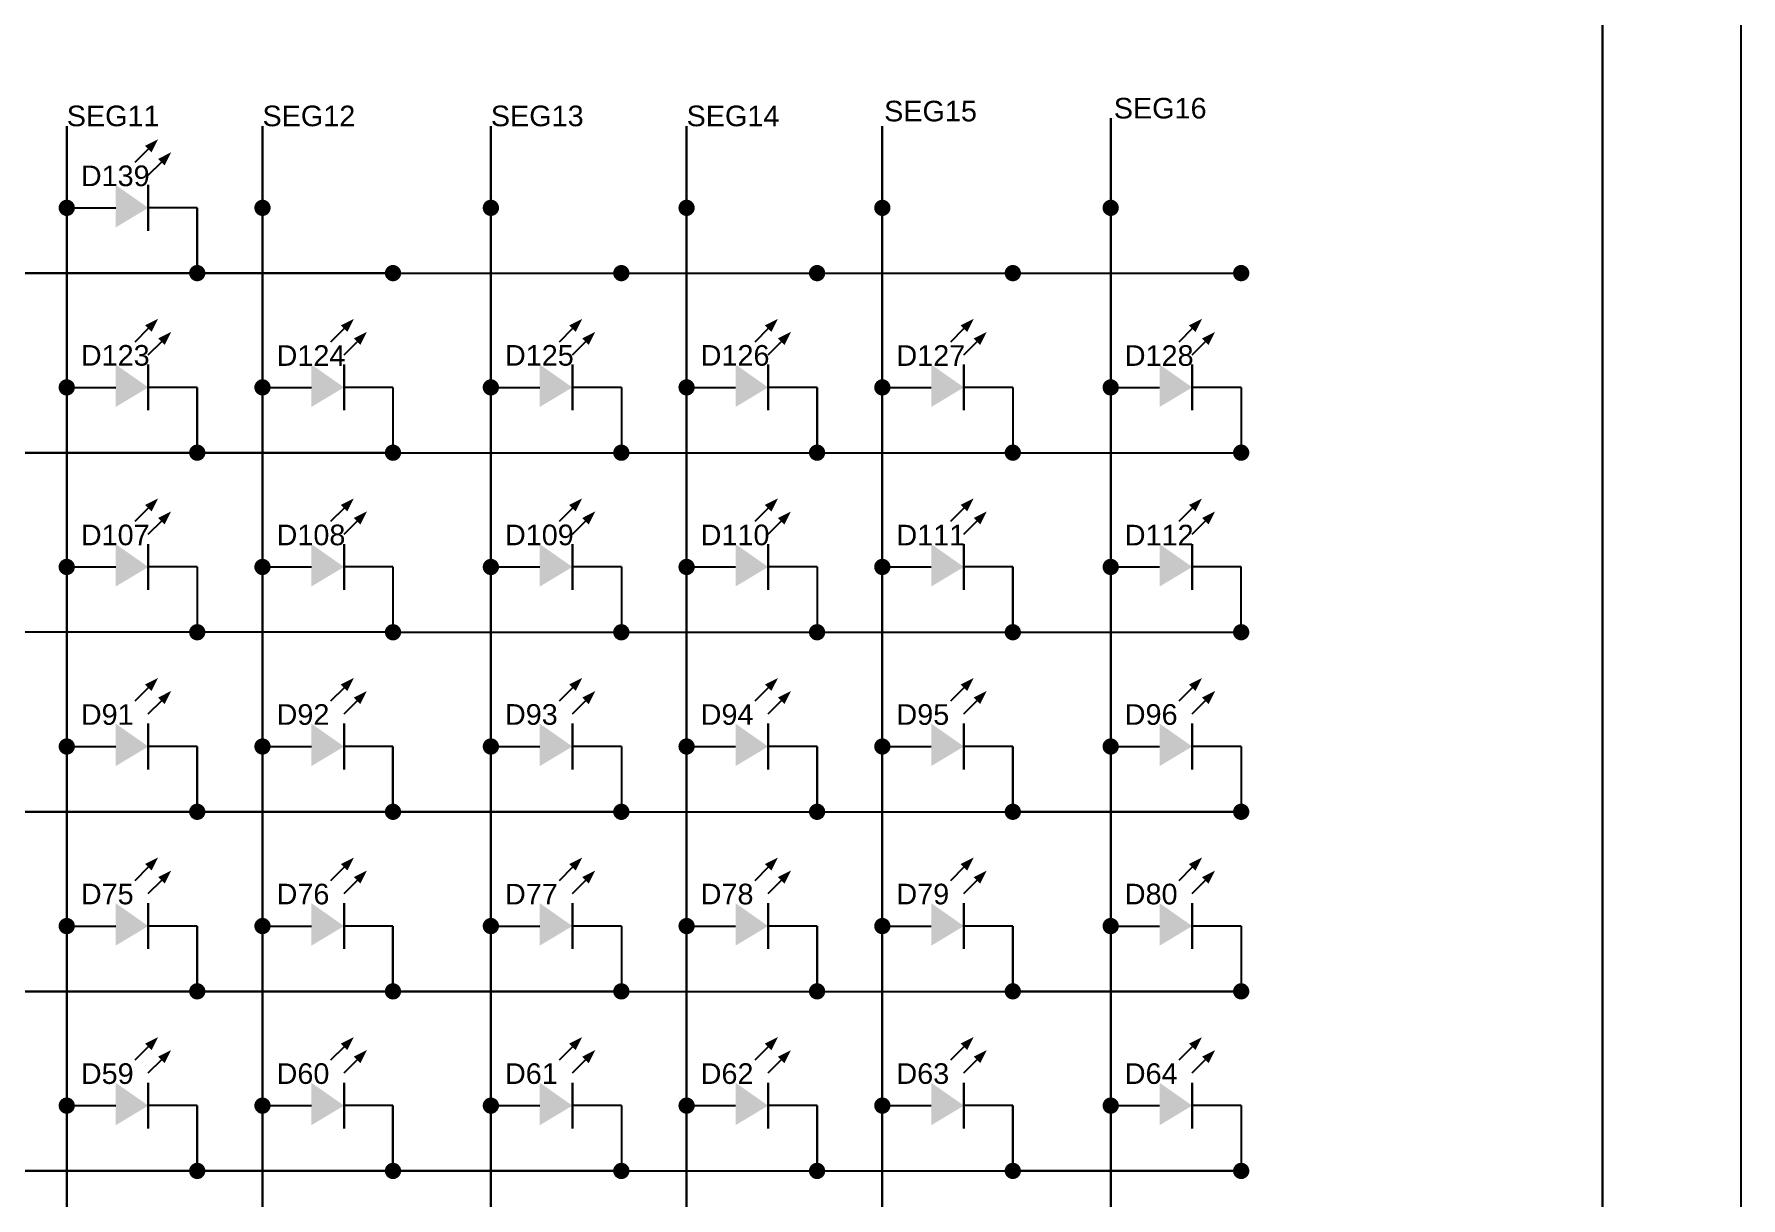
# Model space of a CAD drawing. Header units: millimetres. Extents: x -366 to 289, y -244 to 75.
# Drawn here: x 212.2 to 282.9, y -97.5 to -49.3 of the extents above; entities that cross this region are included whole.
import ezdxf

# ---------------------------------------------------------------- set-up
doc = ezdxf.new("R2010")
doc.units = ezdxf.units.MM
doc.header["$MEASUREMENT"] = 0
doc.layers.add('PDF2_几何图形', color=5, linetype='Continuous')
doc.layers.add('PDF2_实体填充', color=5, linetype='Continuous')
doc.layers.add('PDF2_文字', color=7, linetype='Continuous', true_color=0x000080)
doc.styles.add('PDF Arial', font='arial.ttf')

msp = doc.modelspace()

# ---------------------------------------------------------------- hatches: boundary and pattern name
at = {"layer": 'PDF2_几何图形', "lineweight": 25}
for points in [[(236.85, -88.987, 0.412499), (236.512, -88.649), (236.512, -88.649, 0.412504), (236.174, -88.987), (236.174, -88.987, 0.412501), (236.512, -89.325), (236.512, -89.325, 0.412495)], [(262.538, -88.987, 0.412499), (262.2, -88.649), (262.2, -88.649, 0.412504), (261.862, -88.987), (261.862, -88.987, 0.412501), (262.2, -89.325), (262.2, -89.325, 0.412495)], [(262.538, -96.423, 0.412499), (262.2, -96.085), (262.2, -96.085, 0.412504), (261.862, -96.423), (261.862, -96.423, 0.412504), (262.2, -96.761), (262.2, -96.761, 0.412499)]]:
    msp.add_hatch(color=2, dxfattribs=at).paths.add_polyline_path(points)
at = {"layer": 'PDF2_实体填充', "transparency": 33554559}
for points in [[(213.866, -56.539, 0.412501), (213.528, -56.201), (213.528, -56.201, 0.412498), (213.19, -56.539), (213.19, -56.539, 0.412495), (213.528, -56.877), (213.528, -56.877, 0.412499)], [(221.978, -56.539, 0.412501), (221.64, -56.201), (221.64, -56.201, 0.412501), (221.302, -56.539), (221.302, -56.539, 0.412499), (221.64, -56.877), (221.64, -56.877, 0.412499)], [(231.442, -56.539, 0.412495), (231.104, -56.201), (231.104, -56.201, 0.412502), (230.766, -56.539), (230.766, -56.539, 0.412499), (231.104, -56.877), (231.104, -56.877, 0.412492)], [(239.554, -56.539, 0.412501), (239.216, -56.201), (239.216, -56.201, 0.412498), (238.878, -56.539), (238.878, -56.539, 0.412495), (239.216, -56.877), (239.216, -56.877, 0.412499)], [(247.666, -56.539, 0.412501), (247.328, -56.201), (247.328, -56.201, 0.412501), (246.99, -56.539), (246.99, -56.539, 0.412499), (247.328, -56.877), (247.328, -56.877, 0.412499)], [(257.13, -56.539, 0.412501), (256.792, -56.201), (256.792, -56.201, 0.412501), (256.454, -56.539), (256.454, -56.539, 0.412499), (256.792, -56.877), (256.792, -56.877, 0.412499)], [(219.274, -59.243, 0.412502), (218.936, -58.905), (218.936, -58.905, 0.412502), (218.598, -59.243), (218.598, -59.243, 0.412499), (218.936, -59.581), (218.936, -59.581, 0.412499)], [(227.386, -59.243, 0.412501), (227.048, -58.905), (227.048, -58.905, 0.412501), (226.71, -59.243), (226.71, -59.243, 0.412499), (227.048, -59.581), (227.048, -59.581, 0.412499)], [(236.85, -59.243, 0.412502), (236.512, -58.905), (236.512, -58.905, 0.412507), (236.174, -59.243), (236.174, -59.243, 0.412505), (236.512, -59.581), (236.512, -59.581, 0.412499)], [(244.962, -59.243, 0.412502), (244.624, -58.905), (244.624, -58.905, 0.412502), (244.286, -59.243), (244.286, -59.243, 0.412499), (244.624, -59.581), (244.624, -59.581, 0.412499)], [(253.074, -59.243, 0.412501), (252.736, -58.905), (252.736, -58.905, 0.412501), (252.398, -59.243), (252.398, -59.243, 0.412499), (252.736, -59.581), (252.736, -59.581, 0.412499)], [(262.538, -59.243, 0.412502), (262.2, -58.905), (262.2, -58.905, 0.412507), (261.862, -59.243), (261.862, -59.243, 0.412505), (262.2, -59.581), (262.2, -59.581, 0.412499)], [(262.538, -59.243, 0.412501), (262.2, -58.905), (262.2, -58.905, 0.412501), (261.862, -59.243), (261.862, -59.243, 0.412499), (262.2, -59.581), (262.2, -59.581, 0.412499)], [(213.866, -63.975, 0.412501), (213.528, -63.637), (213.528, -63.637, 0.412498), (213.19, -63.975), (213.19, -63.975, 0.412495), (213.528, -64.313), (213.528, -64.313, 0.412499)], [(221.978, -63.975, 0.412501), (221.64, -63.637), (221.64, -63.637, 0.412501), (221.302, -63.975), (221.302, -63.975, 0.412499), (221.64, -64.313), (221.64, -64.313, 0.412499)], [(231.442, -63.975, 0.412495), (231.104, -63.637), (231.104, -63.637, 0.412502), (230.766, -63.975), (230.766, -63.975, 0.412499), (231.104, -64.313), (231.104, -64.313, 0.412492)], [(239.554, -63.975, 0.412501), (239.216, -63.637), (239.216, -63.637, 0.412498), (238.878, -63.975), (238.878, -63.975, 0.412495), (239.216, -64.313), (239.216, -64.313, 0.412499)], [(247.666, -63.975, 0.412501), (247.328, -63.637), (247.328, -63.637, 0.412501), (246.99, -63.975), (246.99, -63.975, 0.412499), (247.328, -64.313), (247.328, -64.313, 0.412499)], [(257.13, -63.975, 0.412501), (256.792, -63.637), (256.792, -63.637, 0.412501), (256.454, -63.975), (256.454, -63.975, 0.412499), (256.792, -64.313), (256.792, -64.313, 0.412499)], [(219.274, -66.679, 0.412502), (218.936, -66.341), (218.936, -66.341, 0.412502), (218.598, -66.679), (218.598, -66.679, 0.412499), (218.936, -67.017), (218.936, -67.017, 0.412499)], [(227.386, -66.679, 0.412501), (227.048, -66.341), (227.048, -66.341, 0.412501), (226.71, -66.679), (226.71, -66.679, 0.412499), (227.048, -67.017), (227.048, -67.017, 0.412499)], [(236.85, -66.679, 0.412502), (236.512, -66.341), (236.512, -66.341, 0.412507), (236.174, -66.679), (236.174, -66.679, 0.412505), (236.512, -67.017), (236.512, -67.017, 0.412499)], [(244.962, -66.679, 0.412502), (244.624, -66.341), (244.624, -66.341, 0.412502), (244.286, -66.679), (244.286, -66.679, 0.412499), (244.624, -67.017), (244.624, -67.017, 0.412499)], [(253.074, -66.679, 0.412501), (252.736, -66.341), (252.736, -66.341, 0.412501), (252.398, -66.679), (252.398, -66.679, 0.412499), (252.736, -67.017), (252.736, -67.017, 0.412499)], [(262.538, -66.679, 0.412502), (262.2, -66.341), (262.2, -66.341, 0.412507), (261.862, -66.679), (261.862, -66.679, 0.412505), (262.2, -67.017), (262.2, -67.017, 0.412499)], [(262.538, -66.679, 0.412501), (262.2, -66.341), (262.2, -66.341, 0.412501), (261.862, -66.679), (261.862, -66.679, 0.412499), (262.2, -67.017), (262.2, -67.017, 0.412499)], [(213.866, -71.411, 0.412499), (213.528, -71.073), (213.528, -71.073, 0.412495), (213.19, -71.411), (213.19, -71.411, 0.412498), (213.528, -71.749), (213.528, -71.749, 0.412502)], [(221.978, -71.411, 0.412499), (221.64, -71.073), (221.64, -71.073, 0.412499), (221.302, -71.411), (221.302, -71.411, 0.412502), (221.64, -71.749), (221.64, -71.749, 0.412502)], [(231.442, -71.411, 0.412492), (231.104, -71.073), (231.104, -71.073, 0.412499), (230.766, -71.411), (230.766, -71.411, 0.412502), (231.104, -71.749), (231.104, -71.749, 0.412495)], [(239.554, -71.411, 0.412499), (239.216, -71.073), (239.216, -71.073, 0.412495), (238.878, -71.411), (238.878, -71.411, 0.412498), (239.216, -71.749), (239.216, -71.749, 0.412502)], [(247.666, -71.411, 0.412499), (247.328, -71.073), (247.328, -71.073, 0.412499), (246.99, -71.411), (246.99, -71.411, 0.412502), (247.328, -71.749), (247.328, -71.749, 0.412502)], [(257.13, -71.411, 0.412492), (256.792, -71.073), (256.792, -71.073, 0.412499), (256.454, -71.411), (256.454, -71.411, 0.412502), (256.792, -71.749), (256.792, -71.749, 0.412495)], [(219.274, -74.115, 0.412502), (218.936, -73.777), (218.936, -73.777, 0.412502), (218.598, -74.115), (218.598, -74.115, 0.412499), (218.936, -74.453), (218.936, -74.453, 0.412499)], [(227.386, -74.115, 0.412501), (227.048, -73.777), (227.048, -73.777, 0.412501), (226.71, -74.115), (226.71, -74.115, 0.412499), (227.048, -74.453), (227.048, -74.453, 0.412499)], [(236.85, -74.115, 0.412502), (236.512, -73.777), (236.512, -73.777, 0.412507), (236.174, -74.115), (236.174, -74.115, 0.412505), (236.512, -74.453), (236.512, -74.453, 0.412499)], [(244.962, -74.115, 0.412502), (244.624, -73.777), (244.624, -73.777, 0.412502), (244.286, -74.115), (244.286, -74.115, 0.412499), (244.624, -74.453), (244.624, -74.453, 0.412499)], [(253.074, -74.115, 0.412501), (252.736, -73.777), (252.736, -73.777, 0.412501), (252.398, -74.115), (252.398, -74.115, 0.412499), (252.736, -74.453), (252.736, -74.453, 0.412499)], [(262.538, -74.115, 0.412502), (262.2, -73.777), (262.2, -73.777, 0.412507), (261.862, -74.115), (261.862, -74.115, 0.412505), (262.2, -74.453), (262.2, -74.453, 0.412499)], [(213.866, -78.847, 0.412499), (213.528, -78.509), (213.528, -78.509, 0.412495), (213.19, -78.847), (213.19, -78.847, 0.412492), (213.528, -79.185), (213.528, -79.185, 0.412495)], [(221.978, -78.847, 0.412499), (221.64, -78.509), (221.64, -78.509, 0.412499), (221.302, -78.847), (221.302, -78.847, 0.412495), (221.64, -79.185), (221.64, -79.185, 0.412495)], [(231.442, -78.847, 0.412492), (231.104, -78.509), (231.104, -78.509, 0.412499), (230.766, -78.847), (230.766, -78.847, 0.412495), (231.104, -79.185), (231.104, -79.185, 0.412488)], [(239.554, -78.847, 0.412499), (239.216, -78.509), (239.216, -78.509, 0.412495), (238.878, -78.847), (238.878, -78.847, 0.412492), (239.216, -79.185), (239.216, -79.185, 0.412495)], [(247.666, -78.847, 0.412499), (247.328, -78.509), (247.328, -78.509, 0.412499), (246.99, -78.847), (246.99, -78.847, 0.412495), (247.328, -79.185), (247.328, -79.185, 0.412495)], [(257.13, -78.847, 0.412492), (256.792, -78.509), (256.792, -78.509, 0.412499), (256.454, -78.847), (256.454, -78.847, 0.412495), (256.792, -79.185), (256.792, -79.185, 0.412488)], [(219.274, -81.551, 0.412499), (218.936, -81.213), (218.936, -81.213, 0.412499), (218.598, -81.551), (218.598, -81.551, 0.412502), (218.936, -81.889), (218.936, -81.889, 0.412502)], [(227.386, -81.551, 0.412499), (227.048, -81.213), (227.048, -81.213, 0.412499), (226.71, -81.551), (226.71, -81.551, 0.412502), (227.048, -81.889), (227.048, -81.889, 0.412502)], [(236.85, -81.551, 0.412499), (236.512, -81.213), (236.512, -81.213, 0.412504), (236.174, -81.551), (236.174, -81.551, 0.412507), (236.512, -81.889), (236.512, -81.889, 0.412502)], [(244.962, -81.551, 0.412499), (244.624, -81.213), (244.624, -81.213, 0.412499), (244.286, -81.551), (244.286, -81.551, 0.412502), (244.624, -81.889), (244.624, -81.889, 0.412502)], [(253.074, -81.551, 0.412499), (252.736, -81.213), (252.736, -81.213, 0.412499), (252.398, -81.551), (252.398, -81.551, 0.412502), (252.736, -81.889), (252.736, -81.889, 0.412502)], [(262.538, -81.551, 0.412499), (262.2, -81.213), (262.2, -81.213, 0.412504), (261.862, -81.551), (261.862, -81.551, 0.412507), (262.2, -81.889), (262.2, -81.889, 0.412502)], [(213.866, -86.283, 0.412499), (213.528, -85.945), (213.528, -85.945, 0.412495), (213.19, -86.283), (213.19, -86.283, 0.412495), (213.528, -86.621), (213.528, -86.621, 0.412499)], [(221.978, -86.283, 0.412499), (221.64, -85.945), (221.64, -85.945, 0.412499), (221.302, -86.283), (221.302, -86.283, 0.412499), (221.64, -86.621), (221.64, -86.621, 0.412499)], [(231.442, -86.283, 0.412492), (231.104, -85.945), (231.104, -85.945, 0.412499), (230.766, -86.283), (230.766, -86.283, 0.412499), (231.104, -86.621), (231.104, -86.621, 0.412492)], [(239.554, -86.283, 0.412499), (239.216, -85.945), (239.216, -85.945, 0.412495), (238.878, -86.283), (238.878, -86.283, 0.412495), (239.216, -86.621), (239.216, -86.621, 0.412499)], [(247.666, -86.283, 0.412499), (247.328, -85.945), (247.328, -85.945, 0.412499), (246.99, -86.283), (246.99, -86.283, 0.412499), (247.328, -86.621), (247.328, -86.621, 0.412499)], [(257.13, -86.283, 0.412492), (256.792, -85.945), (256.792, -85.945, 0.412499), (256.454, -86.283), (256.454, -86.283, 0.412499), (256.792, -86.621), (256.792, -86.621, 0.412492)], [(219.274, -88.987, 0.412499), (218.936, -88.649), (218.936, -88.649, 0.412499), (218.598, -88.987), (218.598, -88.987, 0.412495), (218.936, -89.325), (218.936, -89.325, 0.412495)], [(227.386, -88.987, 0.412499), (227.048, -88.649), (227.048, -88.649, 0.412499), (226.71, -88.987), (226.71, -88.987, 0.412495), (227.048, -89.325), (227.048, -89.325, 0.412495)], [(244.962, -88.987, 0.412499), (244.624, -88.649), (244.624, -88.649, 0.412499), (244.286, -88.987), (244.286, -88.987, 0.412495), (244.624, -89.325), (244.624, -89.325, 0.412495)], [(253.074, -88.987, 0.412499), (252.736, -88.649), (252.736, -88.649, 0.412499), (252.398, -88.987), (252.398, -88.987, 0.412495), (252.736, -89.325), (252.736, -89.325, 0.412495)], [(213.866, -93.719, 0.412501), (213.528, -93.381), (213.528, -93.381, 0.412498), (213.19, -93.719), (213.19, -93.719, 0.412495), (213.528, -94.057), (213.528, -94.057, 0.412499)], [(221.978, -93.719, 0.412501), (221.64, -93.381), (221.64, -93.381, 0.412501), (221.302, -93.719), (221.302, -93.719, 0.412499), (221.64, -94.057), (221.64, -94.057, 0.412499)], [(231.442, -93.719, 0.412495), (231.104, -93.381), (231.104, -93.381, 0.412502), (230.766, -93.719), (230.766, -93.719, 0.412499), (231.104, -94.057), (231.104, -94.057, 0.412492)], [(239.554, -93.719, 0.412501), (239.216, -93.381), (239.216, -93.381, 0.412498), (238.878, -93.719), (238.878, -93.719, 0.412495), (239.216, -94.057), (239.216, -94.057, 0.412499)], [(247.666, -93.719, 0.412501), (247.328, -93.381), (247.328, -93.381, 0.412501), (246.99, -93.719), (246.99, -93.719, 0.412499), (247.328, -94.057), (247.328, -94.057, 0.412499)], [(257.13, -93.719, 0.412495), (256.792, -93.381), (256.792, -93.381, 0.412502), (256.454, -93.719), (256.454, -93.719, 0.412499), (256.792, -94.057), (256.792, -94.057, 0.412492)], [(219.274, -96.423, 0.412499), (218.936, -96.085), (218.936, -96.085, 0.412499), (218.598, -96.423), (218.598, -96.423, 0.412499), (218.936, -96.761), (218.936, -96.761, 0.412499)], [(227.386, -96.423, 0.412499), (227.048, -96.085), (227.048, -96.085, 0.412499), (226.71, -96.423), (226.71, -96.423, 0.412499), (227.048, -96.761), (227.048, -96.761, 0.412499)], [(236.85, -96.423, 0.412499), (236.512, -96.085), (236.512, -96.085, 0.412504), (236.174, -96.423), (236.174, -96.423, 0.412504), (236.512, -96.761), (236.512, -96.761, 0.412499)], [(244.962, -96.423, 0.412499), (244.624, -96.085), (244.624, -96.085, 0.412499), (244.286, -96.423), (244.286, -96.423, 0.412499), (244.624, -96.761), (244.624, -96.761, 0.412499)], [(253.074, -96.423, 0.412499), (252.736, -96.085), (252.736, -96.085, 0.412499), (252.398, -96.423), (252.398, -96.423, 0.412499), (252.736, -96.761), (252.736, -96.761, 0.412499)]]:
    msp.add_hatch(color=2, dxfattribs=at).paths.add_polyline_path(points)

# ---------------------------------------------------------------- linework, layer by layer
at = {"color": 142}
for p, q in [((282.908, 74.7), (282.908, -182.241)), ((277.17, -141.392), (277.17, 68.961)), ((277.17, 68.961), (277.17, -176.502)), ((277.17, -176.502), (277.17, 68.961))]:
    msp.add_line(p, q, dxfattribs=at)
at = {"color": 2, "ltscale": 3.630261}
for p, q in [((218.936, -71.411), (218.936, -74.115)), ((227.048, -71.411), (227.048, -74.115)), ((236.512, -71.411), (236.512, -74.115)), ((244.624, -71.411), (244.624, -74.115)), ((227.048, -74.115), (210.824, -74.115))]:
    msp.add_line(p, q, dxfattribs=at)
at = {"color": 2, "ltscale": 0.429341}
msp.add_line((236.512, -93.719), (236.512, -96.423), dxfattribs=at)
at = {"layer": 'PDF2_几何图形', "color": 2, "lineweight": 25}
for p, q in [((256.792, -56.539), (256.792, -52.821)), ((256.792, -52.821), (256.792, -56.539)), ((256.92, -52.839), (256.92, -52.839)), ((256.92, -52.839), (256.92, -52.839)), ((213.528, -56.539), (213.528, -53.159)), ((213.528, -53.159), (213.528, -56.539)), ((221.64, -56.539), (221.64, -53.159)), ((221.64, -53.159), (221.64, -56.539)), ((231.104, -56.539), (231.104, -53.159)), ((231.104, -53.159), (231.104, -56.539)), ((239.216, -56.539), (239.216, -53.159)), ((239.216, -53.159), (239.216, -56.539)), ((247.328, -56.539), (247.328, -53.159)), ((247.328, -53.159), (247.328, -56.539)), ((216.367, -54.646), (216.908, -54.105)), ((216.908, -54.105), (216.367, -54.646)), ((216.908, -55.187), (217.449, -54.646)), ((217.449, -54.646), (216.908, -55.187)), ((216.908, -57.485), (216.908, -55.592)), ((216.908, -55.592), (216.908, -57.485)), ((213.528, -63.975), (213.528, -56.539)), ((213.528, -56.539), (213.528, -63.975)), ((213.528, -56.539), (215.556, -56.539)), ((218.936, -56.539), (216.908, -56.539)), ((218.936, -59.243), (218.936, -56.539)), ((218.936, -56.539), (218.936, -59.243)), ((221.64, -63.975), (221.64, -56.539)), ((221.64, -56.539), (221.64, -63.975)), ((231.104, -63.975), (231.104, -56.539)), ((231.104, -56.539), (231.104, -63.975)), ((239.216, -63.975), (239.216, -56.539)), ((239.216, -56.539), (239.216, -63.975)), ((247.328, -63.975), (247.328, -56.539)), ((247.328, -56.539), (247.328, -63.975)), ((256.792, -63.975), (256.792, -56.539)), ((256.792, -56.539), (256.792, -63.975)), ((218.936, -59.243), (210.824, -59.243)), ((210.824, -59.243), (218.936, -59.243)), ((227.048, -59.243), (218.936, -59.243)), ((218.936, -59.243), (227.048, -59.243)), ((227.048, -59.243), (262.2, -59.243)), ((252.736, -59.243), (262.2, -59.243)), ((213.528, -63.975), (213.528, -60.595)), ((213.528, -60.595), (213.528, -63.975)), ((221.64, -63.975), (221.64, -60.595)), ((221.64, -60.595), (221.64, -63.975)), ((231.104, -63.975), (231.104, -60.595)), ((231.104, -60.595), (231.104, -63.975)), ((239.216, -63.975), (239.216, -60.595)), ((239.216, -60.595), (239.216, -63.975)), ((247.328, -63.975), (247.328, -60.595)), ((247.328, -60.595), (247.328, -63.975)), ((256.792, -63.975), (256.792, -60.257)), ((256.792, -60.257), (256.792, -63.975)), ((216.367, -62.082), (216.908, -61.541)), ((216.908, -61.541), (216.367, -62.082)), ((216.908, -62.623), (217.449, -62.082)), ((217.449, -62.082), (216.908, -62.623)), ((224.479, -62.082), (225.02, -61.541)), ((225.02, -61.541), (224.479, -62.082)), ((225.02, -62.623), (225.561, -62.082)), ((225.561, -62.082), (225.02, -62.623)), ((233.943, -62.082), (234.484, -61.541)), ((234.484, -61.541), (233.943, -62.082)), ((234.484, -62.623), (235.025, -62.082)), ((235.025, -62.082), (234.484, -62.623)), ((242.055, -62.082), (242.596, -61.541)), ((242.596, -61.541), (242.055, -62.082)), ((242.596, -62.623), (243.137, -62.082)), ((243.137, -62.082), (242.596, -62.623)), ((250.167, -62.082), (250.708, -61.541)), ((250.708, -61.541), (250.167, -62.082)), ((250.708, -62.623), (251.249, -62.082)), ((251.249, -62.082), (250.708, -62.623)), ((259.631, -62.082), (260.172, -61.541)), ((260.172, -61.541), (259.631, -62.082)), ((260.172, -62.623), (260.713, -62.082)), ((260.713, -62.082), (260.172, -62.623)), ((216.908, -64.921), (216.908, -63.028)), ((216.908, -63.028), (216.908, -64.921)), ((225.02, -64.921), (225.02, -63.028)), ((225.02, -63.028), (225.02, -64.921)), ((234.484, -64.921), (234.484, -63.028)), ((234.484, -63.028), (234.484, -64.921)), ((242.596, -64.921), (242.596, -63.028)), ((242.596, -63.028), (242.596, -64.921)), ((250.708, -64.921), (250.708, -63.028)), ((250.708, -63.028), (250.708, -64.921)), ((260.172, -64.921), (260.172, -63.028)), ((260.172, -63.028), (260.172, -64.921)), ((213.528, -71.411), (213.528, -63.975)), ((213.528, -63.975), (213.528, -71.411)), ((213.528, -63.975), (215.556, -63.975)), ((218.936, -63.975), (216.908, -63.975)), ((218.936, -66.679), (218.936, -63.975)), ((218.936, -63.975), (218.936, -66.679)), ((221.64, -71.411), (221.64, -63.975)), ((221.64, -63.975), (221.64, -71.411)), ((221.64, -63.975), (223.668, -63.975)), ((227.048, -63.975), (225.02, -63.975)), ((227.048, -63.975), (227.048, -66.679)), ((231.104, -71.411), (231.104, -63.975)), ((231.104, -63.975), (231.104, -71.411)), ((231.104, -63.975), (233.132, -63.975)), ((236.512, -63.975), (234.484, -63.975)), ((236.512, -63.975), (236.512, -66.679)), ((239.216, -71.411), (239.216, -63.975)), ((239.216, -63.975), (239.216, -71.411)), ((239.216, -63.975), (241.244, -63.975)), ((244.624, -63.975), (242.596, -63.975)), ((244.624, -66.679), (244.624, -63.975)), ((244.624, -63.975), (244.624, -66.679)), ((247.328, -71.411), (247.328, -63.975)), ((247.328, -63.975), (247.328, -71.411)), ((247.328, -63.975), (249.356, -63.975)), ((252.736, -63.975), (250.708, -63.975)), ((252.736, -63.975), (252.736, -66.679)), ((256.792, -71.411), (256.792, -63.975)), ((256.792, -63.975), (256.792, -71.411)), ((256.792, -63.975), (258.82, -63.975)), ((262.2, -63.975), (260.172, -63.975)), ((262.2, -63.975), (262.2, -66.679)), ((218.936, -66.679), (210.824, -66.679)), ((210.824, -66.679), (218.936, -66.679)), ((227.048, -66.679), (218.936, -66.679)), ((218.936, -66.679), (227.048, -66.679)), ((227.048, -66.679), (262.2, -66.679)), ((252.736, -66.679), (262.2, -66.679)), ((216.367, -69.518), (216.908, -68.977)), ((216.908, -68.977), (216.367, -69.518)), ((224.479, -69.518), (225.02, -68.977)), ((225.02, -68.977), (224.479, -69.518)), ((233.943, -69.518), (234.484, -68.977)), ((234.484, -68.977), (233.943, -69.518)), ((242.055, -69.518), (242.596, -68.977)), ((242.596, -68.977), (242.055, -69.518)), ((250.167, -69.518), (250.708, -68.977)), ((250.708, -68.977), (250.167, -69.518)), ((259.631, -69.518), (260.172, -68.977)), ((260.172, -68.977), (259.631, -69.518)), ((216.908, -70.059), (217.449, -69.518)), ((217.449, -69.518), (216.908, -70.059)), ((225.02, -70.059), (225.561, -69.518)), ((225.561, -69.518), (225.02, -70.059)), ((234.484, -70.059), (235.025, -69.518)), ((235.025, -69.518), (234.484, -70.059)), ((242.596, -70.059), (243.137, -69.518)), ((243.137, -69.518), (242.596, -70.059)), ((250.708, -70.059), (251.249, -69.518)), ((251.249, -69.518), (250.708, -70.059)), ((260.172, -70.059), (260.713, -69.518)), ((260.713, -69.518), (260.172, -70.059)), ((216.908, -72.357), (216.908, -70.464)), ((216.908, -70.464), (216.908, -72.357)), ((225.02, -72.357), (225.02, -70.464)), ((225.02, -70.464), (225.02, -72.357)), ((234.484, -72.357), (234.484, -70.464)), ((234.484, -70.464), (234.484, -72.357)), ((242.596, -72.357), (242.596, -70.464)), ((242.596, -70.464), (242.596, -72.357)), ((250.708, -72.357), (250.708, -70.464)), ((250.708, -70.464), (250.708, -72.357)), ((260.172, -72.357), (260.172, -70.464)), ((260.172, -70.464), (260.172, -72.357)), ((213.528, -78.847), (213.528, -71.411)), ((213.528, -71.411), (213.528, -78.847)), ((213.528, -71.411), (215.556, -71.411)), ((218.936, -71.411), (216.908, -71.411)), ((221.64, -78.847), (221.64, -71.411)), ((221.64, -71.411), (221.64, -78.847)), ((221.64, -71.411), (223.668, -71.411)), ((227.048, -71.411), (225.02, -71.411)), ((231.104, -78.847), (231.104, -71.411)), ((231.104, -71.411), (231.104, -78.847)), ((231.104, -71.411), (233.132, -71.411)), ((236.512, -71.411), (234.484, -71.411)), ((239.216, -78.847), (239.216, -71.411)), ((239.216, -71.411), (239.216, -78.847)), ((239.216, -71.411), (241.244, -71.411)), ((244.624, -71.411), (242.596, -71.411)), ((247.328, -78.847), (247.328, -71.411)), ((247.328, -71.411), (247.328, -78.847)), ((247.328, -71.411), (249.356, -71.411)), ((252.736, -71.411), (250.708, -71.411)), ((252.736, -74.115), (252.736, -71.411)), ((252.736, -71.411), (252.736, -74.115)), ((256.792, -78.847), (256.792, -71.411)), ((256.792, -71.411), (256.792, -78.847)), ((256.792, -71.411), (258.82, -71.411)), ((262.2, -71.411), (260.172, -71.411)), ((262.2, -74.115), (262.2, -71.411)), ((227.048, -74.115), (262.2, -74.115)), ((216.367, -76.954), (216.908, -76.413)), ((216.908, -76.413), (216.367, -76.954)), ((216.908, -77.495), (217.449, -76.954)), ((217.449, -76.954), (216.908, -77.495)), ((224.479, -76.954), (225.02, -76.413)), ((225.02, -76.413), (224.479, -76.954)), ((225.02, -77.495), (225.561, -76.954)), ((225.561, -76.954), (225.02, -77.495)), ((233.943, -76.954), (234.484, -76.413)), ((234.484, -76.413), (233.943, -76.954)), ((234.484, -77.495), (235.025, -76.954)), ((235.025, -76.954), (234.484, -77.495)), ((242.055, -76.954), (242.596, -76.413)), ((242.596, -76.413), (242.055, -76.954)), ((242.596, -77.495), (243.137, -76.954)), ((243.137, -76.954), (242.596, -77.495)), ((250.167, -76.954), (250.708, -76.413)), ((250.708, -76.413), (250.167, -76.954)), ((250.708, -77.495), (251.249, -76.954)), ((251.249, -76.954), (250.708, -77.495)), ((259.631, -76.954), (260.172, -76.413)), ((260.172, -76.413), (259.631, -76.954)), ((260.172, -77.495), (260.713, -76.954)), ((260.713, -76.954), (260.172, -77.495)), ((216.908, -79.793), (216.908, -77.9)), ((216.908, -77.9), (216.908, -79.793)), ((225.02, -79.793), (225.02, -77.9)), ((225.02, -77.9), (225.02, -79.793)), ((234.484, -79.793), (234.484, -77.9)), ((234.484, -77.9), (234.484, -79.793)), ((242.596, -79.793), (242.596, -77.9)), ((242.596, -77.9), (242.596, -79.793)), ((250.708, -79.793), (250.708, -77.9)), ((250.708, -77.9), (250.708, -79.793)), ((260.172, -79.793), (260.172, -77.9)), ((260.172, -77.9), (260.172, -79.793)), ((213.528, -86.283), (213.528, -78.847)), ((213.528, -78.847), (213.528, -86.283)), ((213.528, -78.847), (215.556, -78.847)), ((218.936, -78.847), (216.908, -78.847)), ((218.936, -78.847), (218.936, -81.551)), ((218.936, -81.551), (218.936, -78.847)), ((221.64, -86.283), (221.64, -78.847)), ((221.64, -78.847), (221.64, -86.283)), ((221.64, -78.847), (223.668, -78.847)), ((227.048, -78.847), (225.02, -78.847)), ((227.048, -78.847), (227.048, -81.551)), ((227.048, -81.551), (227.048, -78.847)), ((231.104, -86.283), (231.104, -78.847)), ((231.104, -78.847), (231.104, -86.283)), ((231.104, -78.847), (233.132, -78.847)), ((236.512, -78.847), (234.484, -78.847)), ((236.512, -78.847), (236.512, -81.551)), ((239.216, -86.283), (239.216, -78.847)), ((239.216, -78.847), (239.216, -86.283)), ((239.216, -78.847), (241.244, -78.847)), ((244.624, -78.847), (242.596, -78.847)), ((244.624, -78.847), (244.624, -81.551)), ((244.624, -81.551), (244.624, -78.847)), ((247.328, -86.283), (247.328, -78.847)), ((247.328, -78.847), (247.328, -86.283)), ((247.328, -78.847), (249.356, -78.847)), ((252.736, -78.847), (250.708, -78.847)), ((252.736, -81.551), (252.736, -78.847)), ((252.736, -78.847), (252.736, -81.551)), ((256.792, -86.283), (256.792, -78.847)), ((256.792, -78.847), (256.792, -86.283)), ((256.792, -78.847), (258.82, -78.847)), ((262.2, -78.847), (260.172, -78.847)), ((262.2, -78.847), (262.2, -81.551)), ((218.936, -81.551), (210.824, -81.551)), ((210.824, -81.551), (218.936, -81.551)), ((227.048, -81.551), (218.936, -81.551)), ((218.936, -81.551), (227.048, -81.551)), ((236.512, -81.551), (227.048, -81.551)), ((227.048, -81.551), (262.2, -81.551)), ((262.2, -81.551), (252.736, -81.551)), ((252.736, -81.551), (262.2, -81.551)), ((216.367, -84.39), (216.908, -83.849)), ((216.908, -83.849), (216.367, -84.39)), ((224.479, -84.39), (225.02, -83.849)), ((225.02, -83.849), (224.479, -84.39)), ((233.943, -84.39), (234.484, -83.849)), ((234.484, -83.849), (233.943, -84.39)), ((242.055, -84.39), (242.596, -83.849)), ((242.596, -83.849), (242.055, -84.39)), ((250.167, -84.39), (250.708, -83.849)), ((250.708, -83.849), (250.167, -84.39)), ((259.631, -84.39), (260.172, -83.849)), ((260.172, -83.849), (259.631, -84.39)), ((216.908, -84.931), (217.449, -84.39)), ((217.449, -84.39), (216.908, -84.931)), ((225.02, -84.931), (225.561, -84.39)), ((225.561, -84.39), (225.02, -84.931)), ((234.484, -84.931), (235.025, -84.39)), ((235.025, -84.39), (234.484, -84.931)), ((242.596, -84.931), (243.137, -84.39)), ((243.137, -84.39), (242.596, -84.931)), ((250.708, -84.931), (251.249, -84.39)), ((251.249, -84.39), (250.708, -84.931)), ((260.172, -84.931), (260.713, -84.39)), ((260.713, -84.39), (260.172, -84.931)), ((216.908, -87.229), (216.908, -85.336)), ((216.908, -85.336), (216.908, -87.229)), ((225.02, -87.229), (225.02, -85.336)), ((225.02, -85.336), (225.02, -87.229)), ((234.484, -87.229), (234.484, -85.336)), ((234.484, -85.336), (234.484, -87.229)), ((242.596, -87.229), (242.596, -85.336)), ((242.596, -85.336), (242.596, -87.229)), ((250.708, -87.229), (250.708, -85.336)), ((250.708, -85.336), (250.708, -87.229)), ((260.172, -87.229), (260.172, -85.336)), ((260.172, -85.336), (260.172, -87.229)), ((213.528, -93.719), (213.528, -86.283)), ((213.528, -86.283), (213.528, -93.719)), ((213.528, -86.283), (215.556, -86.283)), ((218.936, -86.283), (216.908, -86.283)), ((218.936, -86.283), (218.936, -88.987)), ((218.936, -88.987), (218.936, -86.283)), ((221.64, -93.719), (221.64, -86.283)), ((221.64, -86.283), (221.64, -93.719)), ((221.64, -86.283), (223.668, -86.283)), ((227.048, -86.283), (225.02, -86.283)), ((227.048, -86.283), (227.048, -88.987)), ((227.048, -88.987), (227.048, -86.283)), ((231.104, -93.719), (231.104, -86.283)), ((231.104, -86.283), (231.104, -93.719)), ((231.104, -86.283), (233.132, -86.283)), ((236.512, -86.283), (234.484, -86.283)), ((236.512, -86.283), (236.512, -88.987)), ((239.216, -93.719), (239.216, -86.283)), ((239.216, -86.283), (239.216, -93.719)), ((239.216, -86.283), (241.244, -86.283)), ((244.624, -86.283), (242.596, -86.283)), ((244.624, -86.283), (244.624, -88.987)), ((244.624, -88.987), (244.624, -86.283)), ((247.328, -93.719), (247.328, -86.283)), ((247.328, -86.283), (247.328, -93.719)), ((247.328, -86.283), (249.356, -86.283)), ((252.736, -86.283), (250.708, -86.283)), ((252.736, -88.987), (252.736, -86.283)), ((252.736, -86.283), (252.736, -88.987)), ((256.792, -93.719), (256.792, -86.283)), ((256.792, -86.283), (256.792, -93.719)), ((256.792, -86.283), (258.82, -86.283)), ((262.2, -86.283), (260.172, -86.283)), ((262.2, -86.283), (262.2, -88.987)), ((218.936, -88.987), (210.824, -88.987)), ((210.824, -88.987), (218.936, -88.987)), ((227.048, -88.987), (218.936, -88.987)), ((218.936, -88.987), (227.048, -88.987)), ((236.512, -88.987), (227.048, -88.987)), ((227.048, -88.987), (262.2, -88.987)), ((262.2, -88.987), (252.736, -88.987)), ((252.736, -88.987), (262.2, -88.987)), ((216.367, -91.826), (216.908, -91.285)), ((216.908, -91.285), (216.367, -91.826)), ((216.908, -92.367), (217.449, -91.826)), ((217.449, -91.826), (216.908, -92.367)), ((224.479, -91.826), (225.02, -91.285)), ((225.02, -91.285), (224.479, -91.826)), ((225.02, -92.367), (225.561, -91.826)), ((225.561, -91.826), (225.02, -92.367)), ((233.943, -91.826), (234.484, -91.285)), ((234.484, -91.285), (233.943, -91.826)), ((234.484, -92.367), (235.025, -91.826)), ((235.025, -91.826), (234.484, -92.367)), ((242.055, -91.826), (242.596, -91.285)), ((242.596, -91.285), (242.055, -91.826)), ((242.596, -92.367), (243.137, -91.826)), ((243.137, -91.826), (242.596, -92.367)), ((250.167, -91.826), (250.708, -91.285)), ((250.708, -91.285), (250.167, -91.826)), ((250.708, -92.367), (251.249, -91.826)), ((251.249, -91.826), (250.708, -92.367)), ((259.631, -91.826), (260.172, -91.285)), ((260.172, -91.285), (259.631, -91.826)), ((260.172, -92.367), (260.713, -91.826)), ((260.713, -91.826), (260.172, -92.367)), ((216.908, -94.665), (216.908, -92.772)), ((216.908, -92.772), (216.908, -94.665)), ((225.02, -94.665), (225.02, -92.772)), ((225.02, -92.772), (225.02, -94.665)), ((234.484, -94.665), (234.484, -92.772)), ((234.484, -92.772), (234.484, -94.665)), ((242.596, -94.665), (242.596, -92.772)), ((242.596, -92.772), (242.596, -94.665)), ((250.708, -94.665), (250.708, -92.772)), ((250.708, -92.772), (250.708, -94.665)), ((260.172, -94.665), (260.172, -92.772)), ((260.172, -92.772), (260.172, -94.665)), ((213.528, -101.155), (213.528, -93.719)), ((213.528, -93.719), (213.528, -101.155)), ((213.528, -93.719), (215.556, -93.719)), ((218.936, -93.719), (216.908, -93.719)), ((218.936, -93.719), (218.936, -96.423)), ((218.936, -96.423), (218.936, -93.719)), ((221.64, -101.155), (221.64, -93.719)), ((221.64, -93.719), (221.64, -101.155)), ((221.64, -93.719), (223.668, -93.719)), ((227.048, -93.719), (225.02, -93.719)), ((227.048, -93.719), (227.048, -96.423)), ((227.048, -96.423), (227.048, -93.719)), ((231.104, -101.155), (231.104, -93.719)), ((231.104, -93.719), (231.104, -101.155)), ((231.104, -93.719), (233.132, -93.719)), ((236.512, -93.719), (234.484, -93.719)), ((239.216, -101.155), (239.216, -93.719)), ((239.216, -93.719), (239.216, -101.155)), ((239.216, -93.719), (241.244, -93.719)), ((244.624, -93.719), (242.596, -93.719)), ((244.624, -93.719), (244.624, -96.423)), ((244.624, -96.423), (244.624, -93.719)), ((247.328, -101.155), (247.328, -93.719)), ((247.328, -93.719), (247.328, -101.155)), ((247.328, -93.719), (249.356, -93.719)), ((252.736, -93.719), (250.708, -93.719)), ((252.736, -96.423), (252.736, -93.719)), ((252.736, -93.719), (252.736, -96.423)), ((256.792, -101.155), (256.792, -93.719)), ((256.792, -93.719), (256.792, -101.155)), ((256.792, -93.719), (258.82, -93.719)), ((262.2, -93.719), (260.172, -93.719)), ((262.2, -93.719), (262.2, -96.423)), ((218.936, -96.423), (210.824, -96.423)), ((210.824, -96.423), (218.936, -96.423)), ((227.048, -96.423), (218.936, -96.423)), ((218.936, -96.423), (227.048, -96.423)), ((236.512, -96.423), (227.048, -96.423)), ((227.048, -96.423), (262.2, -96.423)), ((262.2, -96.423), (252.736, -96.423)), ((252.736, -96.423), (262.2, -96.423))]:
    msp.add_line(p, q, dxfattribs=at)
at = {"layer": 'PDF2_实体填充', "color": 2, "lineweight": 25, "transparency": 33554559}
for points in [[(217.314, -53.7), (216.773, -53.97), (217.043, -54.24)], [(217.314, -53.7), (216.773, -53.97), (217.043, -54.24)], [(217.855, -54.24), (217.314, -54.511), (217.584, -54.781)], [(215.556, -57.35), (216.908, -56.539), (215.556, -55.592)], [(217.314, -61.136), (216.773, -61.406), (217.043, -61.676)], [(217.314, -61.136), (216.773, -61.406), (217.043, -61.676)], [(225.426, -61.136), (224.885, -61.406), (225.155, -61.676)], [(225.426, -61.136), (224.885, -61.406), (225.155, -61.676)], [(234.89, -61.136), (234.349, -61.406), (234.619, -61.676)], [(234.89, -61.136), (234.349, -61.406), (234.619, -61.676)], [(243.002, -61.136), (242.461, -61.406), (242.731, -61.676)], [(243.002, -61.136), (242.461, -61.406), (242.731, -61.676)], [(251.114, -61.136), (250.573, -61.406), (250.843, -61.676)], [(251.114, -61.136), (250.573, -61.406), (250.843, -61.676)], [(260.578, -61.136), (260.037, -61.406), (260.307, -61.676)], [(260.578, -61.136), (260.037, -61.406), (260.307, -61.676)], [(217.855, -61.676), (217.314, -61.947), (217.584, -62.217)], [(225.967, -61.676), (225.426, -61.947), (225.696, -62.217)], [(235.431, -61.676), (234.89, -61.947), (235.16, -62.217)], [(243.543, -61.676), (243.002, -61.947), (243.272, -62.217)], [(251.655, -61.676), (251.114, -61.947), (251.384, -62.217)], [(261.119, -61.676), (260.578, -61.947), (260.848, -62.217)], [(215.556, -64.786), (216.908, -63.975), (215.556, -63.028)], [(223.668, -64.786), (225.02, -63.975), (223.668, -63.028)], [(233.132, -64.786), (234.484, -63.975), (233.132, -63.028)], [(241.244, -64.786), (242.596, -63.975), (241.244, -63.028)], [(249.356, -64.786), (250.708, -63.975), (249.356, -63.028)], [(258.82, -64.786), (260.172, -63.975), (258.82, -63.028)], [(217.314, -68.572), (216.773, -68.842), (217.043, -69.112)], [(225.426, -68.572), (224.885, -68.842), (225.155, -69.112)], [(234.89, -68.572), (234.349, -68.842), (234.619, -69.112)], [(243.002, -68.572), (242.461, -68.842), (242.731, -69.112)], [(251.114, -68.572), (250.573, -68.842), (250.843, -69.112)], [(260.578, -68.572), (260.037, -68.842), (260.307, -69.112)], [(217.855, -69.112), (217.314, -69.383), (217.584, -69.653)], [(225.967, -69.112), (225.426, -69.383), (225.696, -69.653)], [(235.431, -69.112), (234.89, -69.383), (235.16, -69.653)], [(243.543, -69.112), (243.002, -69.383), (243.272, -69.653)], [(251.655, -69.112), (251.114, -69.383), (251.384, -69.653)], [(261.119, -69.112), (260.578, -69.383), (260.848, -69.653)], [(215.556, -72.222), (216.908, -71.411), (215.556, -70.464)], [(223.668, -72.222), (225.02, -71.411), (223.668, -70.464)], [(233.132, -72.222), (234.484, -71.411), (233.132, -70.464)], [(241.244, -72.222), (242.596, -71.411), (241.244, -70.464)], [(249.356, -72.222), (250.708, -71.411), (249.356, -70.464)], [(258.82, -72.222), (260.172, -71.411), (258.82, -70.464)], [(217.314, -76.008), (216.773, -76.278), (217.043, -76.548)], [(225.426, -76.008), (224.885, -76.278), (225.155, -76.548)], [(234.89, -76.008), (234.349, -76.278), (234.619, -76.548)], [(243.002, -76.008), (242.461, -76.278), (242.731, -76.548)], [(251.114, -76.008), (250.573, -76.278), (250.843, -76.548)], [(260.578, -76.008), (260.037, -76.278), (260.307, -76.548)], [(217.855, -76.548), (217.314, -76.819), (217.584, -77.089)], [(225.967, -76.548), (225.426, -76.819), (225.696, -77.089)], [(235.431, -76.548), (234.89, -76.819), (235.16, -77.089)], [(243.543, -76.548), (243.002, -76.819), (243.272, -77.089)], [(251.655, -76.548), (251.114, -76.819), (251.384, -77.089)], [(261.119, -76.548), (260.578, -76.819), (260.848, -77.089)], [(215.556, -79.658), (216.908, -78.847), (215.556, -77.9)], [(223.668, -79.658), (225.02, -78.847), (223.668, -77.9)], [(233.132, -79.658), (234.484, -78.847), (233.132, -77.9)], [(241.244, -79.658), (242.596, -78.847), (241.244, -77.9)], [(249.356, -79.658), (250.708, -78.847), (249.356, -77.9)], [(258.82, -79.658), (260.172, -78.847), (258.82, -77.9)], [(217.314, -83.444), (216.773, -83.714), (217.043, -83.984)], [(225.426, -83.444), (224.885, -83.714), (225.155, -83.984)], [(234.89, -83.444), (234.349, -83.714), (234.619, -83.984)], [(243.002, -83.444), (242.461, -83.714), (242.731, -83.984)], [(251.114, -83.444), (250.573, -83.714), (250.843, -83.984)], [(260.578, -83.444), (260.037, -83.714), (260.307, -83.984)], [(217.855, -83.984), (217.314, -84.255), (217.584, -84.525)], [(225.967, -83.984), (225.426, -84.255), (225.696, -84.525)], [(235.431, -83.984), (234.89, -84.255), (235.16, -84.525)], [(243.543, -83.984), (243.002, -84.255), (243.272, -84.525)], [(251.655, -83.984), (251.114, -84.255), (251.384, -84.525)], [(261.119, -83.984), (260.578, -84.255), (260.848, -84.525)], [(215.556, -87.094), (216.908, -86.283), (215.556, -85.336)], [(223.668, -87.094), (225.02, -86.283), (223.668, -85.336)], [(233.132, -87.094), (234.484, -86.283), (233.132, -85.336)], [(241.244, -87.094), (242.596, -86.283), (241.244, -85.336)], [(249.356, -87.094), (250.708, -86.283), (249.356, -85.336)], [(258.82, -87.094), (260.172, -86.283), (258.82, -85.336)], [(217.314, -90.88), (216.773, -91.15), (217.043, -91.42)], [(225.426, -90.88), (224.885, -91.15), (225.155, -91.42)], [(234.89, -90.88), (234.349, -91.15), (234.619, -91.42)], [(243.002, -90.88), (242.461, -91.15), (242.731, -91.42)], [(251.114, -90.88), (250.573, -91.15), (250.843, -91.42)], [(260.578, -90.88), (260.037, -91.15), (260.307, -91.42)], [(217.855, -91.42), (217.314, -91.691), (217.584, -91.961)], [(225.967, -91.42), (225.426, -91.691), (225.696, -91.961)], [(235.431, -91.42), (234.89, -91.691), (235.16, -91.961)], [(243.543, -91.42), (243.002, -91.691), (243.272, -91.961)], [(251.655, -91.42), (251.114, -91.691), (251.384, -91.961)], [(261.119, -91.42), (260.578, -91.691), (260.848, -91.961)], [(215.556, -94.53), (216.908, -93.719), (215.556, -92.772)], [(223.668, -94.53), (225.02, -93.719), (223.668, -92.772)], [(233.132, -94.53), (234.484, -93.719), (233.132, -92.772)], [(241.244, -94.53), (242.596, -93.719), (241.244, -92.772)], [(249.356, -94.53), (250.708, -93.719), (249.356, -92.772)], [(258.82, -94.53), (260.172, -93.719), (258.82, -92.772)]]:
    msp.add_solid(points, dxfattribs=at)

# ---------------------------------------------------------------- texts
at = {"layer": 'PDF2_文字', "color": 2, "style": 'PDF Arial'}
for s, p in [('SEG11', (213.528, -53.159)), ('SEG12', (221.64, -53.159)), ('SEG13', (231.104, -53.159)), ('SEG14', (239.216, -53.159)), ('SEG15', (247.403, -52.959)), ('SEG16', (256.92, -52.839)), ('D139', (214.112, -55.64)), ('D123', (214.112, -63.075)), ('D124', (222.224, -63.083)), ('D125', (231.688, -63.076)), ('D126', (239.8, -63.076)), ('D127', (247.912, -63.083)), ('D128', (257.376, -63.083)), ('D107', (214.112, -70.512)), ('D108', (222.224, -70.512)), ('D109', (231.688, -70.512)), ('D110', (239.8, -70.512)), ('D111', (247.912, -70.519)), ('D112', (257.376, -70.519)), ('D91', (214.112, -77.948)), ('D92', (222.224, -77.948)), ('D93', (231.688, -77.947)), ('D94', (239.8, -77.948)), ('D95', (247.912, -77.948)), ('D96', (257.376, -77.948)), ('D75', (214.112, -85.382)), ('D76', (222.224, -85.384)), ('D77', (231.688, -85.389)), ('D78', (239.8, -85.384)), ('D79', (247.912, -85.384)), ('D80', (257.376, -85.384)), ('D59', (214.112, -92.82)), ('D60', (222.224, -92.82)), ('D61', (231.688, -92.82)), ('D62', (239.8, -92.82)), ('D63', (247.912, -92.819)), ('D64', (257.376, -92.82))]:
    msp.add_text(s, height=0.8539, dxfattribs=at).set_placement(p)

doc.saveas('drawing.dxf')
